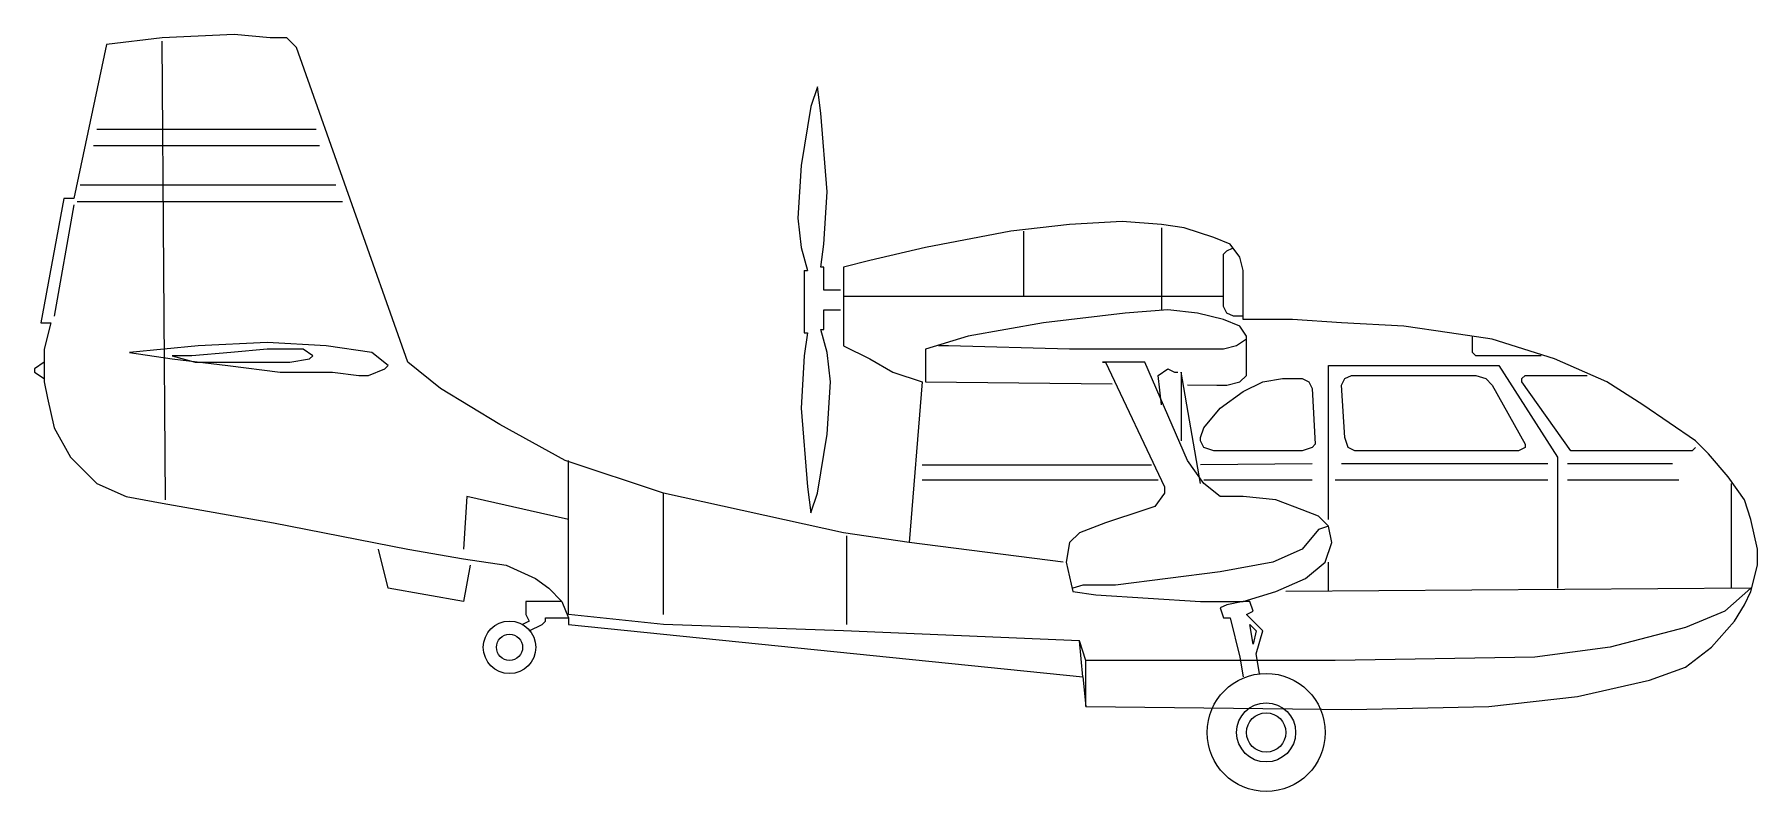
# Model space of a CAD drawing. Header units: millimetres. Extents: x -2117.2 to -2105.1, y 1893.8 to 1899.1.
import ezdxf

# ---------------------------------------------------------------- set-up
doc = ezdxf.new("R2010")
doc.units = ezdxf.units.MM
doc.header["$LTSCALE"] = 10
doc.layers.add('Aeronaves', color=2, linetype='Continuous')

msp = doc.modelspace()

# ---------------------------------------------------------------- linework, layer by layer
at = {"layer": 'Aeronaves'}
for p, q in [((-2115.806, 1899.104), (-2116.311, 1899.081)), ((-2115.553, 1899.081), (-2115.806, 1899.104)), ((-2116.702, 1899.035), (-2116.932, 1897.955)), ((-2116.311, 1899.081), (-2116.702, 1899.035)), ((-2116.288, 1895.841), (-2116.311, 1899.058)), ((-2115.438, 1899.081), (-2115.553, 1899.081)), ((-2115.369, 1899.012), (-2115.438, 1899.081)), ((-2114.588, 1896.806), (-2115.369, 1899.012)), ((-2111.715, 1898.737), (-2111.761, 1898.599)), ((-2111.692, 1898.553), (-2111.715, 1898.737)), ((-2111.761, 1898.599), (-2111.83, 1898.185)), ((-2111.646, 1898.001), (-2111.692, 1898.553)), ((-2115.231, 1898.438), (-2116.771, 1898.438)), ((-2115.208, 1898.323), (-2116.794, 1898.323)), ((-2111.83, 1898.185), (-2111.853, 1897.817)), ((-2115.093, 1898.047), (-2116.886, 1898.047)), ((-2117.001, 1897.955), (-2117.162, 1897.082)), ((-2116.932, 1897.909), (-2117.07, 1897.128)), ((-2116.932, 1897.955), (-2117.001, 1897.955)), ((-2115.047, 1897.932), (-2116.909, 1897.932)), ((-2111.669, 1897.634), (-2111.646, 1898.001)), ((-2111.853, 1897.817), (-2111.83, 1897.611)), ((-2109.946, 1897.772), (-2110.359, 1897.726)), ((-2109.578, 1897.794), (-2109.946, 1897.772)), ((-2109.302, 1897.772), (-2109.578, 1897.794)), ((-2109.141, 1897.749), (-2109.302, 1897.772)), ((-2110.359, 1897.726), (-2110.957, 1897.611)), ((-2110.267, 1897.266), (-2110.267, 1897.726)), ((-2109.302, 1897.749), (-2109.302, 1897.174)), ((-2108.935, 1897.68), (-2109.141, 1897.749)), ((-2108.82, 1897.634), (-2108.935, 1897.68)), ((-2111.83, 1897.611), (-2111.784, 1897.45)), ((-2111.692, 1897.473), (-2111.669, 1897.634)), ((-2110.957, 1897.611), (-2111.348, 1897.519)), ((-2108.866, 1897.565), (-2108.843, 1897.588)), ((-2108.866, 1897.542), (-2108.866, 1897.565)), ((-2108.866, 1897.197), (-2108.866, 1897.542)), ((-2108.843, 1897.588), (-2108.803, 1897.605)), ((-2108.751, 1897.542), (-2108.82, 1897.634)), ((-2108.728, 1897.45), (-2108.751, 1897.542)), ((-2111.807, 1897.45), (-2111.784, 1897.45)), ((-2111.807, 1897.45), (-2111.807, 1897.013)), ((-2111.669, 1897.473), (-2111.692, 1897.473)), ((-2111.669, 1897.312), (-2111.669, 1897.473)), ((-2111.348, 1897.519), (-2111.531, 1897.473)), ((-2111.531, 1897.473), (-2111.531, 1896.921)), ((-2108.728, 1897.105), (-2108.728, 1897.45)), ((-2111.554, 1897.312), (-2111.669, 1897.312)), ((-2111.669, 1897.174), (-2111.554, 1897.174)), ((-2111.669, 1897.036), (-2111.669, 1897.174)), ((-2108.866, 1897.266), (-2111.531, 1897.266)), ((-2109.256, 1897.174), (-2109.555, 1897.151)), ((-2109.049, 1897.151), (-2109.256, 1897.174)), ((-2108.843, 1897.151), (-2108.866, 1897.197)), ((-2117.162, 1897.082), (-2117.093, 1897.082)), ((-2117.093, 1897.082), (-2117.139, 1896.898)), ((-2110.13, 1897.082), (-2110.658, 1896.99)), ((-2109.555, 1897.151), (-2110.13, 1897.082)), ((-2108.866, 1897.105), (-2109.049, 1897.151)), ((-2108.751, 1897.059), (-2108.866, 1897.105)), ((-2108.797, 1897.128), (-2108.843, 1897.151)), ((-2108.728, 1897.128), (-2108.797, 1897.128)), ((-2108.705, 1896.99), (-2108.751, 1897.059)), ((-2108.383, 1897.105), (-2108.728, 1897.105)), ((-2108.038, 1897.082), (-2108.383, 1897.105)), ((-2107.602, 1897.059), (-2108.038, 1897.082)), ((-2107.28, 1897.013), (-2107.602, 1897.059)), ((-2116.058, 1896.921), (-2116.541, 1896.875)), ((-2115.576, 1896.944), (-2116.058, 1896.921)), ((-2115.162, 1896.921), (-2115.576, 1896.944)), ((-2114.841, 1896.875), (-2115.162, 1896.921)), ((-2111.784, 1897.013), (-2111.807, 1896.852)), ((-2111.807, 1897.013), (-2111.784, 1897.013)), ((-2111.692, 1897.036), (-2111.669, 1897.036)), ((-2111.646, 1896.875), (-2111.692, 1897.036)), ((-2111.531, 1896.921), (-2111.348, 1896.829)), ((-2110.658, 1896.99), (-2110.957, 1896.898)), ((-2110.796, 1896.921), (-2110.865, 1896.921)), ((-2109.946, 1896.898), (-2110.796, 1896.921)), ((-2108.774, 1896.921), (-2108.866, 1896.898)), ((-2108.705, 1896.967), (-2108.774, 1896.921)), ((-2108.705, 1896.714), (-2108.705, 1896.99)), ((-2106.981, 1896.967), (-2107.28, 1897.013)), ((-2107.119, 1896.875), (-2107.119, 1896.99)), ((-2106.545, 1896.829), (-2106.981, 1896.967)), ((-2117.139, 1896.806), (-2117.207, 1896.76)), ((-2117.139, 1896.898), (-2117.139, 1896.668)), ((-2116.541, 1896.875), (-2116.242, 1896.829)), ((-2116.242, 1896.852), (-2116.081, 1896.806)), ((-2116.104, 1896.852), (-2116.242, 1896.852)), ((-2116.242, 1896.829), (-2115.852, 1896.783)), ((-2115.829, 1896.875), (-2116.104, 1896.852)), ((-2116.081, 1896.806), (-2115.852, 1896.806)), ((-2115.852, 1896.806), (-2115.668, 1896.806)), ((-2115.576, 1896.898), (-2115.829, 1896.875)), ((-2115.668, 1896.806), (-2115.415, 1896.806)), ((-2115.323, 1896.898), (-2115.576, 1896.898)), ((-2115.415, 1896.806), (-2115.277, 1896.829)), ((-2115.254, 1896.852), (-2115.323, 1896.898)), ((-2115.277, 1896.829), (-2115.254, 1896.852)), ((-2114.726, 1896.783), (-2114.841, 1896.875)), ((-2114.358, 1896.622), (-2114.588, 1896.806)), ((-2111.807, 1896.852), (-2111.83, 1896.485)), ((-2111.623, 1896.668), (-2111.646, 1896.875)), ((-2111.348, 1896.829), (-2111.187, 1896.737)), ((-2110.957, 1896.898), (-2110.957, 1896.668)), ((-2109.049, 1896.898), (-2109.946, 1896.898)), ((-2109.716, 1896.806), (-2109.693, 1896.806)), ((-2109.417, 1896.806), (-2109.716, 1896.806)), ((-2109.693, 1896.806), (-2109.279, 1895.933)), ((-2109.118, 1896.117), (-2109.417, 1896.806)), ((-2108.866, 1896.898), (-2109.049, 1896.898)), ((-2107.096, 1896.852), (-2107.119, 1896.875)), ((-2107.05, 1896.852), (-2107.096, 1896.852)), ((-2106.637, 1896.852), (-2107.05, 1896.852)), ((-2106.177, 1896.668), (-2106.545, 1896.829)), ((-2117.207, 1896.76), (-2117.207, 1896.737)), ((-2117.207, 1896.737), (-2117.139, 1896.691)), ((-2115.852, 1896.783), (-2115.484, 1896.737)), ((-2115.484, 1896.737), (-2115.116, 1896.737)), ((-2115.116, 1896.737), (-2114.932, 1896.714)), ((-2114.932, 1896.714), (-2114.864, 1896.714)), ((-2114.864, 1896.714), (-2114.749, 1896.76)), ((-2114.749, 1896.76), (-2114.726, 1896.783)), ((-2111.187, 1896.737), (-2110.98, 1896.668)), ((-2109.325, 1896.714), (-2109.256, 1896.76)), ((-2109.302, 1896.508), (-2109.325, 1896.714)), ((-2109.256, 1896.76), (-2109.21, 1896.737)), ((-2109.21, 1896.737), (-2109.187, 1896.737)), ((-2109.164, 1896.737), (-2109.164, 1896.255)), ((-2109.027, 1895.956), (-2109.164, 1896.737)), ((-2108.751, 1896.668), (-2108.705, 1896.714)), ((-2108.59, 1896.668), (-2108.452, 1896.691)), ((-2108.452, 1896.691), (-2108.383, 1896.691)), ((-2108.383, 1896.691), (-2108.314, 1896.691)), ((-2108.314, 1896.691), (-2108.268, 1896.668)), ((-2108.13, 1896.783), (-2106.935, 1896.783)), ((-2108.13, 1895.703), (-2108.13, 1896.783)), ((-2108.038, 1896.645), (-2108.015, 1896.691)), ((-2108.015, 1896.691), (-2107.969, 1896.714)), ((-2107.969, 1896.714), (-2107.923, 1896.714)), ((-2107.923, 1896.714), (-2107.096, 1896.714)), ((-2107.096, 1896.714), (-2107.027, 1896.691)), ((-2107.027, 1896.691), (-2106.981, 1896.645)), ((-2106.935, 1896.783), (-2106.522, 1896.14)), ((-2106.774, 1896.691), (-2106.751, 1896.714)), ((-2106.774, 1896.668), (-2106.774, 1896.691)), ((-2106.751, 1896.714), (-2106.705, 1896.714)), ((-2106.705, 1896.714), (-2106.315, 1896.714)), ((-2117.139, 1896.668), (-2117.116, 1896.554)), ((-2117.116, 1896.554), (-2117.07, 1896.347)), ((-2113.944, 1896.37), (-2114.358, 1896.622)), ((-2111.646, 1896.301), (-2111.623, 1896.668)), ((-2110.98, 1896.668), (-2111.072, 1895.542)), ((-2110.957, 1896.668), (-2109.647, 1896.654)), ((-2109.118, 1896.648), (-2108.912, 1896.645)), ((-2108.912, 1896.645), (-2108.843, 1896.645)), ((-2108.889, 1896.485), (-2108.728, 1896.6)), ((-2108.843, 1896.645), (-2108.751, 1896.668)), ((-2108.728, 1896.6), (-2108.59, 1896.668)), ((-2108.268, 1896.668), (-2108.245, 1896.622)), ((-2108.245, 1896.622), (-2108.222, 1896.232)), ((-2108.015, 1896.278), (-2108.038, 1896.645)), ((-2106.981, 1896.645), (-2106.751, 1896.232)), ((-2106.43, 1896.186), (-2106.774, 1896.668)), ((-2105.924, 1896.508), (-2106.177, 1896.668)), ((-2111.83, 1896.485), (-2111.784, 1895.933)), ((-2109.004, 1896.347), (-2108.889, 1896.485)), ((-2105.556, 1896.255), (-2105.924, 1896.508)), ((-2117.07, 1896.347), (-2116.955, 1896.14)), ((-2113.485, 1896.117), (-2113.944, 1896.37)), ((-2109.027, 1896.278), (-2109.004, 1896.347)), ((-2111.715, 1895.887), (-2111.646, 1896.301)), ((-2109.027, 1896.255), (-2109.027, 1896.278)), ((-2109.004, 1896.209), (-2109.027, 1896.255)), ((-2108.935, 1896.186), (-2109.004, 1896.209)), ((-2108.245, 1896.209), (-2108.314, 1896.186)), ((-2108.222, 1896.232), (-2108.245, 1896.209)), ((-2107.992, 1896.209), (-2108.015, 1896.278)), ((-2107.946, 1896.186), (-2107.992, 1896.209)), ((-2106.751, 1896.209), (-2106.797, 1896.186)), ((-2106.751, 1896.232), (-2106.751, 1896.209)), ((-2105.556, 1896.209), (-2105.579, 1896.186)), ((-2105.465, 1896.163), (-2105.556, 1896.255)), ((-2116.955, 1896.14), (-2116.771, 1895.956)), ((-2112.795, 1895.887), (-2113.485, 1896.117)), ((-2113.462, 1895.037), (-2113.462, 1896.117)), ((-2109.371, 1896.085), (-2110.98, 1896.085)), ((-2109.004, 1895.956), (-2109.118, 1896.117)), ((-2108.245, 1896.094), (-2109.027, 1896.087)), ((-2108.314, 1896.186), (-2108.935, 1896.186)), ((-2106.591, 1896.094), (-2108.038, 1896.094)), ((-2107.877, 1896.186), (-2107.946, 1896.186)), ((-2106.797, 1896.186), (-2107.877, 1896.186)), ((-2106.522, 1896.14), (-2106.522, 1895.221)), ((-2105.717, 1896.094), (-2106.453, 1896.094)), ((-2105.579, 1896.186), (-2106.43, 1896.186)), ((-2105.327, 1896.002), (-2105.465, 1896.163)), ((-2116.771, 1895.956), (-2116.564, 1895.864)), ((-2109.325, 1895.979), (-2110.98, 1895.979)), ((-2108.245, 1895.979), (-2109.004, 1895.979)), ((-2108.889, 1895.864), (-2109.004, 1895.956)), ((-2106.591, 1895.979), (-2108.084, 1895.979)), ((-2105.671, 1895.979), (-2106.453, 1895.979)), ((-2105.212, 1895.841), (-2105.327, 1896.002)), ((-2105.304, 1895.956), (-2105.304, 1895.221)), ((-2116.564, 1895.864), (-2116.311, 1895.818)), ((-2114.174, 1895.864), (-2114.197, 1895.496)), ((-2113.462, 1895.703), (-2114.174, 1895.864)), ((-2112.795, 1895.037), (-2112.795, 1895.887)), ((-2111.531, 1895.611), (-2112.795, 1895.887)), ((-2111.784, 1895.933), (-2111.761, 1895.749)), ((-2111.761, 1895.749), (-2111.715, 1895.887)), ((-2109.279, 1895.887), (-2109.348, 1895.795)), ((-2109.279, 1895.933), (-2109.279, 1895.887)), ((-2108.728, 1895.864), (-2108.889, 1895.864)), ((-2108.498, 1895.841), (-2108.728, 1895.864)), ((-2108.314, 1895.772), (-2108.498, 1895.841)), ((-2105.166, 1895.703), (-2105.212, 1895.841)), ((-2116.311, 1895.818), (-2115.53, 1895.68)), ((-2109.417, 1895.772), (-2109.693, 1895.68)), ((-2109.348, 1895.795), (-2109.417, 1895.772)), ((-2108.199, 1895.726), (-2108.314, 1895.772)), ((-2108.13, 1895.657), (-2108.199, 1895.726)), ((-2115.53, 1895.68), (-2114.588, 1895.496)), ((-2111.072, 1895.542), (-2111.531, 1895.611)), ((-2111.508, 1894.968), (-2111.508, 1895.588)), ((-2109.877, 1895.611), (-2109.946, 1895.542)), ((-2109.693, 1895.68), (-2109.877, 1895.611)), ((-2108.199, 1895.634), (-2108.314, 1895.496)), ((-2108.13, 1895.657), (-2108.199, 1895.634)), ((-2108.107, 1895.542), (-2108.13, 1895.657)), ((-2105.12, 1895.496), (-2105.166, 1895.703)), ((-2114.726, 1895.221), (-2114.795, 1895.496)), ((-2114.588, 1895.496), (-2114.197, 1895.428)), ((-2109.992, 1895.405), (-2111.072, 1895.542)), ((-2109.946, 1895.542), (-2109.969, 1895.405)), ((-2108.314, 1895.496), (-2108.521, 1895.405)), ((-2108.153, 1895.405), (-2108.107, 1895.542)), ((-2105.12, 1895.382), (-2105.12, 1895.496)), ((-2114.197, 1895.428), (-2113.898, 1895.382)), ((-2114.151, 1895.382), (-2114.197, 1895.129)), ((-2113.898, 1895.382), (-2113.692, 1895.29)), ((-2109.969, 1895.405), (-2109.923, 1895.198)), ((-2108.521, 1895.405), (-2108.889, 1895.336)), ((-2108.291, 1895.29), (-2108.153, 1895.405)), ((-2108.13, 1895.198), (-2108.13, 1895.405)), ((-2105.166, 1895.198), (-2105.12, 1895.382)), ((-2113.692, 1895.29), (-2113.6, 1895.221)), ((-2109.854, 1895.244), (-2109.923, 1895.221)), ((-2109.624, 1895.244), (-2109.854, 1895.244)), ((-2108.889, 1895.336), (-2109.624, 1895.244)), ((-2108.498, 1895.198), (-2108.291, 1895.29)), ((-2114.197, 1895.129), (-2114.726, 1895.221)), ((-2113.76, 1895.129), (-2113.76, 1895.037)), ((-2113.508, 1895.129), (-2113.76, 1895.129)), ((-2113.6, 1895.221), (-2113.508, 1895.129)), ((-2113.508, 1895.129), (-2113.462, 1895.014)), ((-2109.923, 1895.198), (-2109.762, 1895.175)), ((-2109.762, 1895.175), (-2109.027, 1895.129)), ((-2109.027, 1895.129), (-2108.728, 1895.129)), ((-2108.843, 1895.106), (-2108.889, 1895.083)), ((-2108.728, 1895.129), (-2108.843, 1895.106)), ((-2108.728, 1895.129), (-2108.498, 1895.198)), ((-2108.682, 1895.129), (-2108.728, 1895.129)), ((-2108.659, 1895.06), (-2108.682, 1895.129)), ((-2105.166, 1895.221), (-2108.429, 1895.198)), ((-2105.166, 1895.221), (-2105.35, 1895.06)), ((-2105.281, 1894.991), (-2105.212, 1895.106)), ((-2105.212, 1895.106), (-2105.166, 1895.198)), ((-2113.737, 1894.991), (-2113.783, 1894.968)), ((-2113.76, 1895.037), (-2113.737, 1894.991)), ((-2113.646, 1894.968), (-2113.623, 1894.991)), ((-2113.623, 1894.991), (-2113.623, 1895.014)), ((-2113.623, 1895.014), (-2113.462, 1895.014)), ((-2112.795, 1894.968), (-2113.462, 1895.037)), ((-2113.462, 1895.014), (-2113.462, 1894.968)), ((-2108.889, 1895.083), (-2108.866, 1895.014)), ((-2108.866, 1895.014), (-2108.82, 1895.014)), ((-2108.82, 1895.014), (-2108.751, 1894.738)), ((-2108.705, 1895.037), (-2108.659, 1895.06)), ((-2108.59, 1894.922), (-2108.705, 1895.037)), ((-2105.35, 1895.06), (-2105.625, 1894.945)), ((-2105.442, 1894.807), (-2105.281, 1894.991)), ((-2113.737, 1894.922), (-2113.646, 1894.968)), ((-2113.462, 1894.968), (-2109.854, 1894.6)), ((-2111.531, 1894.922), (-2112.795, 1894.968)), ((-2109.877, 1894.853), (-2111.531, 1894.922)), ((-2108.682, 1894.968), (-2108.636, 1894.922)), ((-2108.659, 1894.83), (-2108.682, 1894.968)), ((-2108.636, 1894.922), (-2108.659, 1894.83)), ((-2108.636, 1894.761), (-2108.59, 1894.922)), ((-2105.625, 1894.945), (-2106.154, 1894.807)), ((-2109.854, 1894.6), (-2109.877, 1894.853)), ((-2109.831, 1894.715), (-2109.877, 1894.853)), ((-2108.613, 1894.623), (-2108.636, 1894.761)), ((-2106.154, 1894.807), (-2106.683, 1894.738)), ((-2105.625, 1894.669), (-2105.442, 1894.807)), ((-2109.831, 1894.393), (-2109.831, 1894.715)), ((-2108.084, 1894.715), (-2109.831, 1894.715)), ((-2108.751, 1894.738), (-2108.728, 1894.6)), ((-2106.683, 1894.738), (-2108.084, 1894.715)), ((-2105.878, 1894.577), (-2105.625, 1894.669)), ((-2109.854, 1894.6), (-2109.831, 1894.393)), ((-2106.384, 1894.462), (-2105.878, 1894.577)), ((-2109.831, 1894.393), (-2107.969, 1894.37)), ((-2107.969, 1894.37), (-2107.004, 1894.393)), ((-2107.004, 1894.393), (-2106.384, 1894.462))]:
    msp.add_line(p, q, dxfattribs=at)
for centre, radius in [((-2113.875, 1894.807), 0.184), ((-2113.875, 1894.807), 0.0919), ((-2108.567, 1894.21), 0.414), ((-2108.567, 1894.21), 0.207), ((-2108.567, 1894.21), 0.138)]:
    msp.add_circle(centre, radius, dxfattribs=at)

doc.saveas('drawing.dxf')
